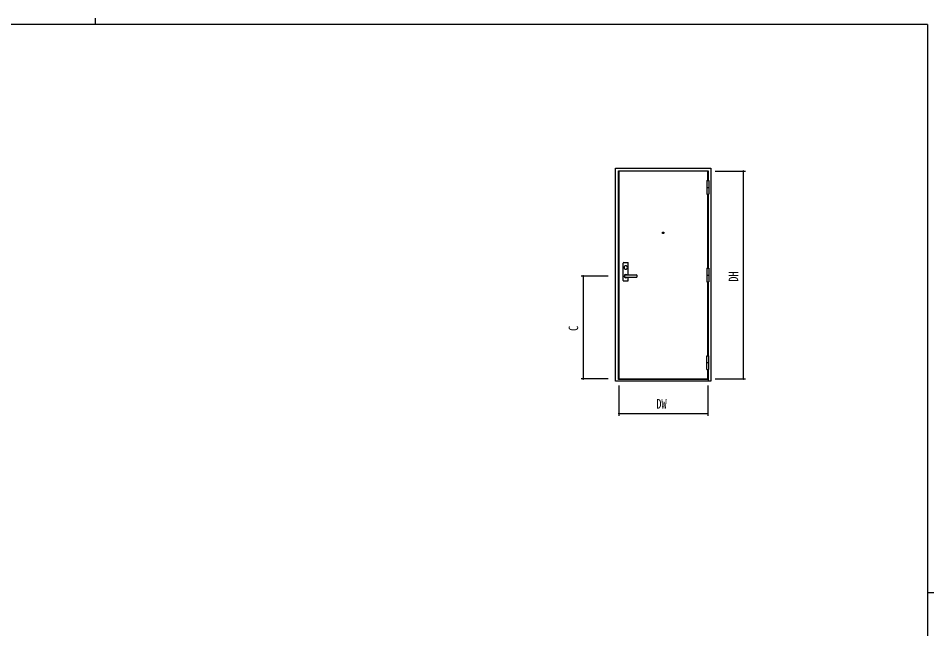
# Model space of a CAD drawing. Units: millimetres, scale not verified. Extents: x -397 to 397, y -282 to 282.
# Drawn here: x -44.4 to 378.9, y 0 to 282.1 of the extents above; entities that cross this region are included whole.
import ezdxf
from ezdxf.enums import TextEntityAlignment as Align

# ---------------------------------------------------------------- set-up
doc = ezdxf.new("R2010")
doc.units = ezdxf.units.MM
doc.header["$LTSCALE"] = 2
for name, color, linetype in [('0-5_YKK_A1', 4, 'Continuous'), ('0-6_YKK_D', 6, 'Continuous'), ('0-7_YKK_ZWAK', 7, 'Continuous')]:
    doc.layers.add(name, color=color, linetype=linetype)
doc.styles.add('ＭＳ ゴシック', font='')
doc.styles.get('ＭＳ ゴシック').set_extended_font_data('MS Gothic')

msp = doc.modelspace()

# ---------------------------------------------------------------- linework, layer by layer
at = {"layer": '0-5_YKK_A1'}
for p, q in [((231.835, 114.404), (231.847, 212.904)), ((231.847, 212.904), (275.847, 212.904)), ((233.097, 211.654), (274.597, 211.654)), ((233.097, 115.154), (233.097, 211.654)), ((274.597, 211.654), (274.597, 207.079)), ((275.847, 212.904), (275.835, 114.404)), ((233.297, 211.454), (233.297, 115.454)), ((274.397, 211.454), (233.297, 211.454)), ((274.397, 207.079), (274.397, 211.454)), ((274.022, 207.079), (274.022, 200.829)), ((274.022, 207.079), (274.972, 207.079)), ((274.022, 203.954), (274.972, 203.954)), ((274.972, 207.079), (274.972, 200.829)), ((274.022, 200.829), (274.972, 200.829)), ((274.397, 166.579), (274.397, 200.829)), ((274.597, 200.829), (274.597, 166.579)), ((235.322, 160.954), (235.322, 168.954)), ((235.572, 169.204), (237.422, 169.204)), ((237.672, 163.504), (237.672, 168.954)), ((274.022, 166.579), (274.022, 160.329)), ((274.022, 166.579), (274.972, 166.579)), ((274.972, 166.579), (274.972, 160.329)), ((236.497, 163.504), (241.385, 163.504)), ((236.497, 162.404), (241.385, 162.404)), ((237.007, 162.404), (237.647, 162.404)), ((237.672, 160.954), (237.672, 162.404)), ((274.022, 163.454), (274.972, 163.454)), ((235.572, 160.704), (237.422, 160.704)), ((274.022, 160.329), (274.972, 160.329)), ((274.397, 126.079), (274.397, 160.279)), ((274.597, 160.279), (274.597, 126.079)), ((274.022, 119.829), (274.022, 126.079)), ((274.022, 126.079), (274.972, 126.079)), ((274.022, 122.954), (274.972, 122.954)), ((274.972, 119.829), (274.972, 126.079)), ((274.022, 119.829), (274.972, 119.829)), ((274.397, 115.454), (274.397, 119.829)), ((274.597, 119.829), (274.597, 115.154)), ((275.835, 114.404), (231.835, 114.404)), ((274.597, 115.154), (233.097, 115.154)), ((233.297, 115.454), (274.397, 115.454)), ((274.597, 115.154), (274.585, 114.404))]:
    msp.add_line(p, q, dxfattribs=at)
msp.add_circle((253.847, 182.954), 0.375, dxfattribs=at)
for centre, radius, start, end in [((235.572, 168.954), 0.25, 90, 180), ((236.497, 166.954), 0.791, 135.94659, 44.05341), ((236.497, 167.003), 0.757, 41.36397, 138.63603), ((237.422, 168.954), 0.25, 0, 90), ((235.572, 160.954), 0.25, 180, 270), ((236.497, 162.954), 0.75, 47.16657, 312.83343), ((236.497, 162.954), 0.625, 61.64236, 298.35764), ((236.497, 162.954), 0.625, 61.64236, 298.35764), ((236.497, 162.954), 0.55, 90, 270), ((237.422, 160.954), 0.25, 270, 0), ((241.385, 163.154), 0.35, 6.96206, 90), ((241.385, 162.754), 0.35, 270, 353.03794), ((239.747, 162.954), 2, 353.03794, 6.96206)]:
    msp.add_arc(centre, radius, start, end, dxfattribs=at)
at = {"layer": '0-6_YKK_D'}
for p, q in [((277.835, 211.454), (291.844, 211.454)), ((290.844, 211.454), (290.844, 115.454)), ((228.435, 162.954), (215.839, 162.954)), ((216.839, 162.954), (216.839, 115.454)), ((228.435, 115.454), (215.839, 115.454)), ((277.835, 115.454), (291.844, 115.454)), ((233.297, 112.404), (233.297, 98.404)), ((274.397, 112.404), (274.397, 98.404)), ((233.297, 99.404), (274.397, 99.404))]:
    msp.add_line(p, q, dxfattribs=at)
for centre, start, end in [((290.844, 211.454), 90, 270), ((290.844, 211.454), 270, 90), ((216.839, 162.954), 90, 270), ((216.839, 162.954), 270, 90), ((216.839, 115.454), 90, 270), ((216.839, 115.454), 270, 90), ((290.844, 115.454), 90, 270), ((290.844, 115.454), 270, 90), ((233.297, 99.404), 0, 180), ((233.297, 99.404), 180, 0), ((274.397, 99.404), 0, 180), ((274.397, 99.404), 180, 0)]:
    msp.add_arc(centre, 0.15, start, end, dxfattribs=at)
at = {"layer": '0-7_YKK_ZWAK'}
for p, q in [((-8.886, 282.1), (-8.886, 279.3)), ((376.1, 279.3), (-393.9, 279.3)), ((376.1, 279.3), (376.1, -245.7)), ((376.1, 16.8), (378.9, 16.8))]:
    msp.add_line(p, q, dxfattribs=at)

# ---------------------------------------------------------------- texts
at = {"layer": '0-6_YKK_D', "style": 'ＭＳ ゴシック', "width": 0.8}
for s, p in [('DH', (289.844, 160.347)), ('C', (215.839, 137.62))]:
    msp.add_text(s, height=4.399, rotation=90, dxfattribs=at).set_placement(p, align=Align.BOTTOM_LEFT)
msp.add_text('DW', height=4.399, dxfattribs=at).set_placement((250.631, 100.404), align=Align.BOTTOM_LEFT)

doc.saveas('drawing.dxf')
